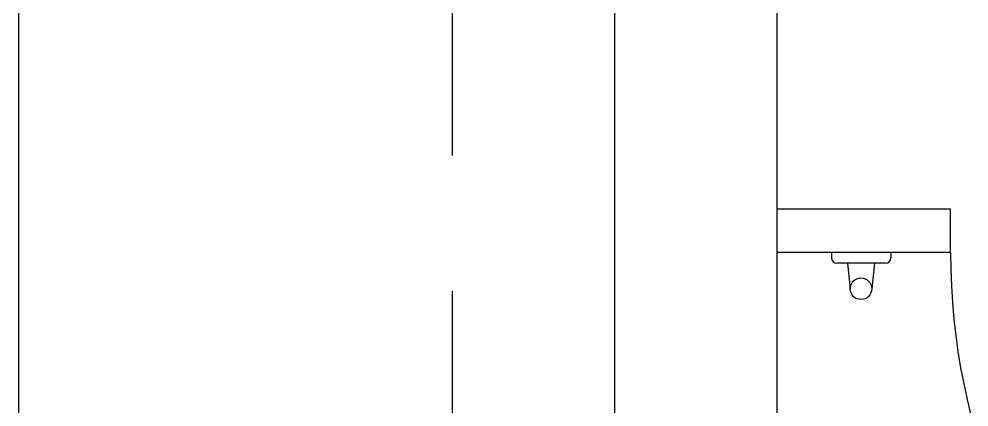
# Model space of a CAD drawing. Header units: inches. Extents: x 542650 to 544515, y 9574150 to 9574595.
# Drawn here: x 542787.416 to 542788.293, y 9574236.151 to 9574236.509 of the extents above; entities that cross this region are included whole.
import ezdxf

# ---------------------------------------------------------------- set-up
doc = ezdxf.new("R2010")
doc.units = ezdxf.units.IN
doc.header["$MEASUREMENT"] = 0
doc.linetypes.add('HIDDEN', pattern=[0.375, 0.25, -0.125])
doc.layers.add('I-ARQ', color=8, linetype='Continuous')

msp = doc.modelspace()

# ---------------------------------------------------------------- linework, layer by layer
at = {"layer": 'I-ARQ', "linetype": 'HIDDEN'}
msp.add_line((542787.8159, 9574251.6334), (542787.8159, 9574229.6934), dxfattribs=at)
at = {"layer": 'I-ARQ'}
for p, q in [((542787.4159, 9574230.6384), (542787.4159, 9574249.7884)), ((542787.4159, 9574230.6384), (542787.4159, 9574249.7884)), ((542787.4159, 9574230.6384), (542787.4159, 9574249.7884)), ((542787.9659, 9574235.4759), (542787.9659, 9574240.1134)), ((542788.1159, 9574236.184), (542788.1159, 9574240.1134)), ((542788.2759, 9574236.334), (542788.1159, 9574236.334)), ((542788.2759, 9574236.294), (542788.2759, 9574236.334)), ((542788.2759, 9574236.294), (542788.1159, 9574236.294)), ((542788.16599, 9574236.294), (542788.16599, 9574236.289)), ((542788.22082, 9574236.294), (542788.16599, 9574236.294)), ((542788.22082, 9574236.294), (542788.22082, 9574236.289)), ((542788.21582, 9574236.284), (542788.17099, 9574236.284)), ((542788.1807, 9574236.284), (542788.18323, 9574236.26054)), ((542788.20576, 9574236.284), (542788.20323, 9574236.26054)), ((542788.1159, 9574235.4759), (542788.1159, 9574236.184))]:
    msp.add_line(p, q, dxfattribs=at)
msp.add_circle((542788.19323, 9574236.26054), 0.01, dxfattribs=at)
for centre, radius, start, end in [((542788.17099, 9574236.289), 0.005, 180, 270), ((542788.21582, 9574236.289), 0.005, 270, 0), ((542788.87749, 9574236.29373), 0.60159, 179.97416, 269.84895)]:
    msp.add_arc(centre, radius, start, end, dxfattribs=at)

doc.saveas('drawing.dxf')
